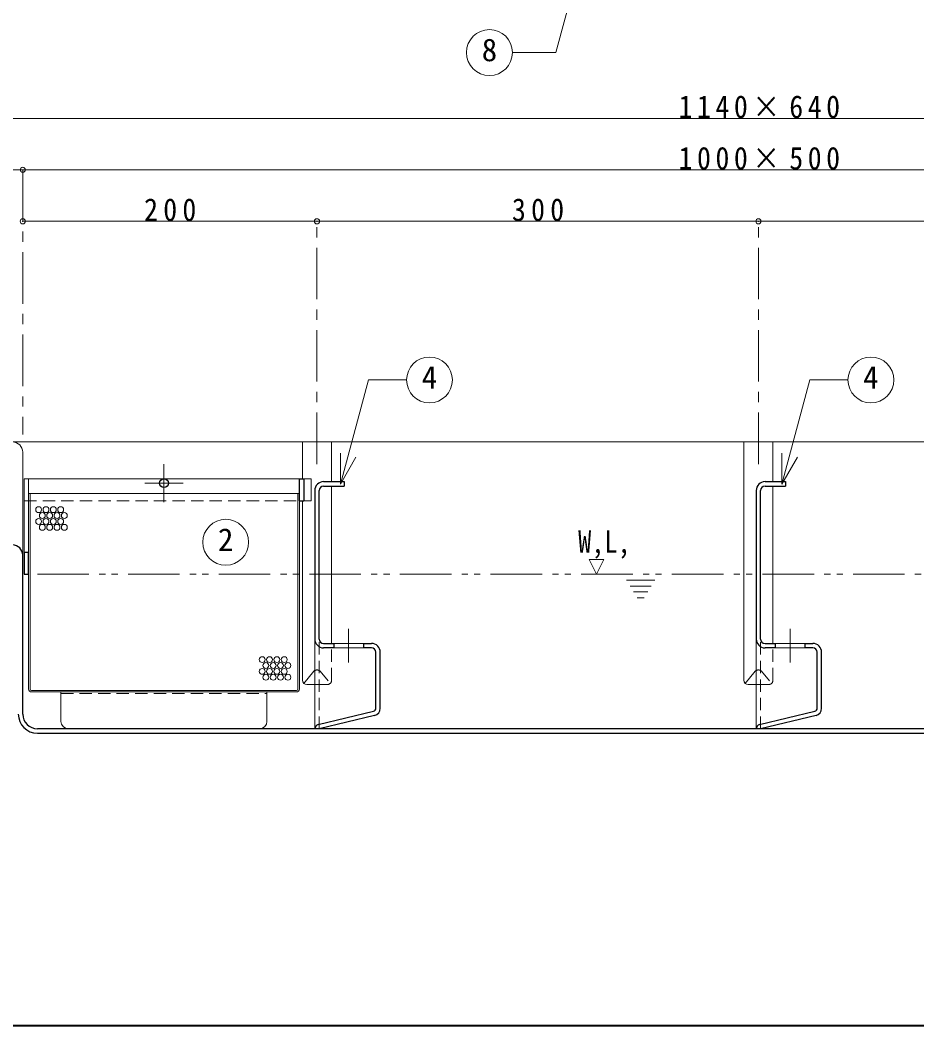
# Model space of a CAD drawing. Units: millimetres at full size, sheet at 1:7. Extents: x -1472 to 1363, y -987 to 980.
# Drawn here: x -803 to -194, y -987 to -304 of the extents above; entities that cross this region are included whole.
import ezdxf
from ezdxf.enums import TextEntityAlignment as Align

# ---------------------------------------------------------------- set-up
doc = ezdxf.new("R2010")
doc.units = ezdxf.units.MM
doc.header["$LTSCALE"] = 7
doc.header["$PDMODE"] = 32
doc.header["$PDSIZE"] = 3.5
for name, pattern in [('CHAIN1', [8, 5, -1, 1, -1]), ('DASHED1', [1.8, 1.2, -0.6]), ('DOUBLE_CHAIN1', [8.8, 5, -1, 0.6, -0.6, 0.6, -1])]:
    doc.linetypes.add(name, pattern=pattern)
doc.layers.add('0-0____1', color=4, linetype='Continuous', lineweight=9)
doc.styles.add('ＭＳ ゴシック', font='')
doc.styles.get('ＭＳ ゴシック').set_extended_font_data('MS Gothic')

msp = doc.modelspace()

# ---------------------------------------------------------------- linework, layer by layer
at = {"layer": '0-0____1'}
for p, q in [((-871.501, -370.38), (268.499, -370.38)), ((-801.501, -405.38), (-841.501, -405.38)), ((-801.501, -405.38), (198.499, -405.38)), ((-801.501, -440.38), (-601.501, -440.38)), ((-601.501, -440.38), (-301.501, -440.38)), ((-301.501, -440.38), (-1.501, -440.38)), ((-808.501, -590.38), (203.499, -590.38)), ((-797.501, -615.38), (-613.501, -615.38)), ((-796.501, -625.38), (-614.501, -625.38))]:
    msp.add_line(p, q, dxfattribs=at)
at = {"layer": '0-0____1', "linetype": 'CHAIN1'}
for p, q in [((-801.501, -405.38), (-801.501, -585.38)), ((-601.501, -605.38), (-601.501, -440.38)), ((-301.501, -605.38), (-301.501, -440.38)), ((-705.501, -605.38), (-705.501, -631.38)), ((-718.501, -618.38), (-692.501, -618.38)), ((-580.001, -717.38), (-580.001, -740.38)), ((-280.001, -717.38), (-280.001, -740.38))]:
    msp.add_line(p, q, dxfattribs=at)
at = {"layer": '0-0____1', "color": 7, "lineweight": 18}
for p, q in [((-585.516, -618.993), (-566.558, -548.239)), ((-540.637, -548.239), (-566.558, -548.239)), ((-285.516, -618.993), (-266.558, -548.239)), ((-240.637, -548.239), (-266.558, -548.239)), ((-611.404, -615.38), (-611.404, -590.38)), ((-591.599, -590.38), (-591.599, -617.38)), ((-311.404, -752.38), (-311.404, -590.38)), ((-291.599, -590.38), (-291.599, -617.38)), ((-801.501, -667.38), (-801.501, -597.38)), ((-585.516, -618.993), (-585.516, -597.993)), ((-585.516, -618.993), (-575.016, -600.806)), ((-285.516, -618.993), (-285.516, -597.993)), ((-285.516, -618.993), (-275.016, -600.806)), ((-800.501, -615.38), (-797.501, -615.38)), ((-800.501, -615.38), (-800.501, -665.38)), ((-797.501, -665.38), (-797.501, -615.38)), ((-610.501, -615.38), (-605.501, -615.38)), ((-591.599, -727.38), (-591.599, -620.38)), ((-291.599, -727.38), (-291.599, -620.38)), ((-797.501, -625.38), (-796.501, -625.38)), ((-796.501, -758.38), (-796.501, -625.38)), ((-614.501, -625.38), (-613.501, -625.38)), ((-614.501, -758.38), (-614.501, -625.38)), ((-613.501, -758.38), (-613.501, -630.38)), ((-611.404, -752.38), (-611.404, -630.38)), ((-610.501, -630.38), (-605.501, -630.38)), ((-797.501, -758.38), (-797.501, -680.38)), ((-603.001, -724.38), (-603.001, -785.38)), ((-303.001, -724.38), (-303.001, -785.38)), ((-570.001, -727.38), (-590.001, -727.38)), ((-570.001, -730.38), (-590.001, -730.38)), ((-270.001, -727.38), (-290.001, -727.38)), ((-270.001, -730.38), (-290.001, -730.38)), ((-610.53, -754.497), (-603.633, -746.269)), ((-310.53, -754.497), (-303.633, -746.269)), ((-603.001, -755.38), (-608.404, -755.38)), ((-303.001, -755.38), (-308.404, -755.38)), ((-795.501, -759.38), (-615.501, -759.38)), ((-795.501, -760.38), (-615.501, -760.38)), ((-775.501, -780.38), (-775.501, -760.38)), ((-635.501, -780.38), (-635.501, -760.38))]:
    msp.add_line(p, q, dxfattribs=at)
at = {"layer": '0-0____1', "color": 5, "lineweight": 25}
for p, q in [((-613.501, -630.38), (-613.501, -615.38)), ((-597.001, -617.38), (-583.001, -617.38)), ((-597.001, -620.38), (-583.001, -620.38)), ((-583.001, -617.38), (-583.001, -620.38)), ((-297.001, -620.38), (-283.001, -620.38)), ((-603.001, -623.38), (-603.001, -724.38)), ((-600.001, -724.38), (-600.001, -623.38)), ((-303.001, -623.38), (-303.001, -724.38)), ((-300.001, -724.38), (-300.001, -623.38)), ((-613.501, -630.38), (-610.501, -630.38)), ((-801.501, -775.38), (-801.501, -667.38)), ((-800.501, -665.38), (-797.501, -665.38)), ((-800.501, -665.38), (-800.501, -680.38)), ((-797.501, -680.38), (-797.501, -665.38)), ((-800.501, -680.38), (-797.501, -680.38)), ((-597.001, -727.38), (-590.001, -727.38)), ((-590.001, -730.38), (-597.001, -730.38)), ((-590.001, -727.38), (-590.001, -730.38)), ((-570.001, -727.38), (-570.001, -730.38)), ((-570.001, -727.38), (-564.501, -727.38)), ((-564.501, -730.38), (-570.001, -730.38)), ((-297.001, -727.38), (-290.001, -727.38)), ((-290.001, -730.38), (-297.001, -730.38)), ((-290.001, -727.38), (-290.001, -730.38)), ((-270.001, -727.38), (-270.001, -730.38)), ((-270.001, -727.38), (-264.501, -727.38)), ((-264.501, -730.38), (-270.001, -730.38)), ((-561.501, -771.442), (-561.501, -733.38)), ((-558.501, -771.442), (-558.501, -733.38)), ((-261.501, -771.442), (-261.501, -733.38)), ((-258.501, -771.442), (-258.501, -733.38)), ((-600.704, -782.464), (-563.033, -773.386)), ((-562.33, -776.303), (-600.001, -785.38)), ((-300.704, -782.464), (-263.033, -773.386)), ((-262.33, -776.303), (-300.001, -785.38)), ((188.499, -785.38), (-791.501, -785.38)), ((-791.501, -788.38), (188.499, -788.38))]:
    msp.add_line(p, q, dxfattribs=at)
at = {"layer": '0-0____1', "linetype": 'DASHED1'}
for p, q in [((-800.501, -630.38), (-613.501, -630.38)), ((-600.001, -785.38), (-600.001, -724.38)), ((-300.001, -785.38), (-300.001, -724.38)), ((-591.599, -752.38), (-591.599, -727.38)), ((-291.599, -752.38), (-291.599, -727.38)), ((-599.37, -746.269), (-592.473, -754.497)), ((-299.37, -746.269), (-292.473, -754.497)), ((-594.599, -755.38), (-603.001, -755.38)), ((-294.599, -755.38), (-303.001, -755.38)), ((-775.501, -761.38), (-635.501, -761.38))]:
    msp.add_line(p, q, dxfattribs=at)
at = {"layer": '0-0____1', "linetype": 'DOUBLE_CHAIN1'}
for p, q in [((-791.501, -680.38), (40.499, -680.38)), ((-391.101, -684.38), (-371.901, -684.38)), ((-388.701, -688.38), (-374.301, -688.38)), ((-386.301, -692.38), (-376.701, -692.38)), ((-383.901, -696.38), (-379.101, -696.38))]:
    msp.add_line(p, q, dxfattribs=at)
at = {"layer": '0-0____1', "color": 1, "lineweight": 40}
msp.add_line((1363.499, -987.38), (-1471.501, -987.38), dxfattribs=at)
at = {"layer": '0-0____1', "color": 7, "lineweight": 18}
for points in [[(-425.828, -276.129), (-439.095, -325.64), (-468.686, -325.64)], [(-605.501, -615.38), (-605.501, -616.521), (-605.501, -630.38)]]:
    msp.add_lwpolyline(points, dxfattribs=at)
at = {"layer": '0-0____1', "color": 5, "lineweight": 25}
for points in [[(-613.501, -615.38), (-610.501, -615.38), (-610.501, -630.38)], [(-297.001, -617.38), (-283.001, -617.38), (-283.001, -620.38)]]:
    msp.add_lwpolyline(points, dxfattribs=at)
at = {"layer": '0-0____1'}
msp.add_lwpolyline([(-411.501, -680.38), (-416.501, -670.38), (-406.501, -670.38)], close=True, dxfattribs=at)
at = {"layer": '0-0____1', "color": 7, "lineweight": 18}
for centre in [(-484.286, -325.64), (-525.037, -548.239), (-225.037, -548.239), (-663.544, -658.572)]:
    msp.add_circle(centre, 15.6, dxfattribs=at)
at = {"layer": '0-0____1', "color": 5, "lineweight": 25}
msp.add_circle((-705.501, -618.38), 3, dxfattribs=at)
at = {"layer": '0-0____1'}
for centre in [(-790.707, -636.441), (-785.707, -636.441), (-780.707, -636.441), (-775.707, -636.441), (-790.707, -644.441), (-788.207, -640.441), (-785.707, -644.441), (-783.207, -640.441), (-780.707, -644.441), (-778.207, -640.441), (-775.707, -644.441), (-773.207, -640.441), (-788.207, -648.441), (-783.207, -648.441), (-778.207, -648.441), (-773.207, -648.441), (-638.748, -738.365), (-633.748, -738.365), (-628.748, -738.365), (-623.748, -738.365), (-638.748, -746.365), (-636.248, -742.365), (-633.748, -746.365), (-631.248, -742.365), (-628.748, -746.365), (-626.248, -742.365), (-623.748, -746.365), (-621.248, -742.365), (-636.248, -750.365), (-631.248, -750.365), (-626.248, -750.365), (-621.248, -750.365)]:
    msp.add_circle(centre, 2, dxfattribs=at)
at = {"layer": '0-0____1', "color": 7, "lineweight": 18}
for centre, radius, start, end in [((-808.501, -597.38), 7, 0, 90), ((-795.501, -758.38), 2, 180, 270), ((-795.501, -758.38), 1, 180, 270), ((-615.501, -758.38), 1, 270, 0), ((-615.501, -758.38), 2, 270, 0), ((-608.404, -752.38), 3, 180, 270), ((-308.404, -752.38), 3, 180, 270), ((-770.501, -780.38), 5, 180, 270), ((-640.501, -780.38), 5, 270, 0)]:
    msp.add_arc(centre, radius, start, end, dxfattribs=at)
at = {"layer": '0-0____1', "color": 5, "lineweight": 25}
for centre, radius, start, end in [((-597.001, -623.38), 6, 90, 180), ((-597.001, -623.38), 3, 90, 180), ((-297.001, -623.38), 6, 90, 180), ((-297.001, -623.38), 3, 90, 180), ((-808.501, -667.38), 7, 0, 90), ((-597.001, -724.38), 6, 180, 270), ((-597.001, -724.38), 3, 180, 270), ((-297.001, -724.38), 6, 180, 270), ((-297.001, -724.38), 3, 180, 270), ((-564.501, -733.38), 6, 0, 90), ((-564.501, -733.38), 3, 0, 90), ((-264.501, -733.38), 6, 0, 90), ((-264.501, -733.38), 3, 0, 90), ((-601.501, -748.38), 3, 120, 135.27973), ((-301.501, -748.38), 3, 120, 135.27973), ((-563.501, -771.442), 2, 283.54794, 0), ((-563.501, -771.442), 5, 283.54794, 0), ((-263.501, -771.442), 2, 283.54794, 0), ((-263.501, -771.442), 5, 283.54794, 0), ((-791.501, -775.38), 13, 180, 270), ((-791.501, -775.38), 10, 180, 270), ((-600.001, -785.38), 3, 103.54794, 180), ((-300.001, -785.38), 3, 103.54794, 180)]:
    msp.add_arc(centre, radius, start, end, dxfattribs=at)
at = {"layer": '0-0____1', "linetype": 'DASHED1'}
for centre, start, end in [((-601.501, -748.38), 44.72027, 120), ((-301.501, -748.38), 44.72027, 120), ((-594.599, -752.38), 270, 0), ((-294.599, -752.38), 270, 0)]:
    msp.add_arc(centre, 3, start, end, dxfattribs=at)
at = {"layer": '0-0____1'}
for p in [(-801.501, -405.38), (-801.501, -440.38), (-601.501, -440.38), (-301.501, -440.38)]:
    msp.add_point(p, dxfattribs=at)

# ---------------------------------------------------------------- texts
at = {"layer": '0-0____1', "color": 7, "style": 'ＭＳ ゴシック'}
for s, p in [('8', (-489.536, -336.14)), ('4', (-530.287, -558.739)), ('4', (-230.287, -558.739)), ('2', (-668.794, -669.072))]:
    msp.add_text(s, height=15.4, dxfattribs=at).set_placement(p, align=Align.BOTTOM_LEFT)
at = {"layer": '0-0____1', "color": 7, "style": 'ＭＳ ゴシック', "width": 0.85}
msp.add_text('W,L,', height=15.4, dxfattribs=at).set_placement((-424.001, -670.38), align=Align.BOTTOM_LEFT)
at = {"layer": '0-0____1', "color": 7, "char_height": 15.4, "attachment_point": 7, "style": 'ＭＳ ゴシック'}
for s, insert in [('\\T1.33;\\W0.9;1140×640', (-355.751, -370.38)), ('\\T1.33;\\W0.9;1000×500', (-355.751, -405.38)), ('\\T1.38;\\W0.9;200', (-719.001, -440.38)), ('\\T1.38;\\W0.9;300', (-469.001, -440.38))]:
    msp.add_mtext(s, dxfattribs=dict(at, insert=insert))

doc.saveas('drawing.dxf')
